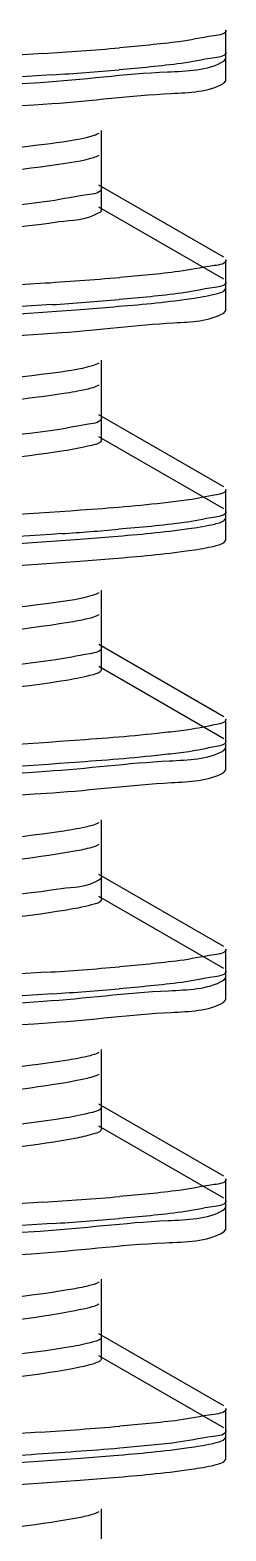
# Model space of a CAD drawing. Extents: x 27938 to 1507990, y 110129 to 923079.
# Drawn here: x 461667.1 to 461687.3, y 346329.2 to 346484.8 of the extents above; entities that cross this region are included whole.
import ezdxf

# ---------------------------------------------------------------- set-up
doc = ezdxf.new("R2010")
doc.units = 0
doc.header["$LTSCALE"] = 1000
doc.header["$MEASUREMENT"] = 0

msp = doc.modelspace()

# ---------------------------------------------------------------- linework, layer by layer
at = {"linetype": 'Continuous'}
for p, q in [((461687.33, 346481.8), (461687.33, 346484.77)), ((461687.33, 346481.8), (461687.33, 346484.77)), ((461687.1, 346481.53), (461687.33, 346481.8)), ((461687.33, 346479.52), (461687.33, 346482.49)), ((461687.33, 346479.52), (461687.33, 346482.49)), ((461687.1, 346479.26), (461687.33, 346479.52)), ((461674.44, 346468.4), (461674.44, 346474.35)), ((461674.44, 346466.12), (461674.44, 346472.07)), ((461687.1, 346461.22), (461674.18, 346468.7)), ((461687.1, 346458.94), (461674.18, 346466.42)), ((461687.33, 346457.98), (461687.33, 346460.96)), ((461687.33, 346457.98), (461687.33, 346460.96)), ((461687.1, 346457.72), (461687.33, 346457.98)), ((461687.33, 346455.7), (461687.33, 346458.68)), ((461687.33, 346455.7), (461687.33, 346458.68)), ((461687.1, 346455.44), (461687.33, 346455.7)), ((461674.44, 346444.59), (461674.44, 346450.54)), ((461674.44, 346442.31), (461674.44, 346448.26)), ((461687.1, 346437.41), (461674.18, 346444.89)), ((461687.1, 346435.13), (461674.18, 346442.61)), ((461687.33, 346434.17), (461687.33, 346437.15)), ((461687.33, 346431.89), (461687.33, 346434.87)), ((461687.33, 346431.89), (461687.33, 346434.87)), ((461687.1, 346433.91), (461687.33, 346434.17)), ((461687.1, 346431.63), (461687.33, 346431.89)), ((461674.44, 346420.77), (461674.44, 346426.73)), ((461674.44, 346418.5), (461674.44, 346424.45)), ((461687.1, 346413.59), (461674.18, 346421.08)), ((461687.1, 346411.32), (461674.18, 346418.8)), ((461687.33, 346410.36), (461687.33, 346413.33)), ((461687.33, 346410.36), (461687.33, 346413.33)), ((461687.33, 346408.08), (461687.33, 346411.05)), ((461687.33, 346408.08), (461687.33, 346411.05)), ((461687.1, 346410.1), (461687.33, 346410.36)), ((461687.1, 346407.82), (461687.33, 346408.08)), ((461674.44, 346396.96), (461674.44, 346402.92)), ((461674.44, 346394.68), (461674.44, 346400.64)), ((461687.1, 346389.78), (461674.18, 346397.26)), ((461687.1, 346387.5), (461674.18, 346394.98)), ((461687.33, 346386.54), (461687.33, 346389.52)), ((461687.33, 346386.54), (461687.33, 346389.52)), ((461687.1, 346386.28), (461687.33, 346386.54)), ((461687.33, 346384.27), (461687.33, 346387.24)), ((461687.33, 346384.27), (461687.33, 346387.24)), ((461687.1, 346384), (461687.33, 346384.27)), ((461674.44, 346373.15), (461674.44, 346379.1)), ((461674.44, 346370.87), (461674.44, 346376.82)), ((461687.1, 346365.97), (461674.18, 346373.45)), ((461687.1, 346363.69), (461674.18, 346371.17)), ((461687.33, 346362.73), (461687.33, 346365.71)), ((461687.33, 346362.73), (461687.33, 346365.71)), ((461687.33, 346360.45), (461687.33, 346363.43)), ((461687.33, 346360.45), (461687.33, 346363.43)), ((461687.1, 346362.47), (461687.33, 346362.73)), ((461687.1, 346360.19), (461687.33, 346360.45)), ((461674.44, 346349.34), (461674.44, 346355.29)), ((461674.44, 346347.06), (461674.44, 346353.01)), ((461687.1, 346342.16), (461674.18, 346349.64)), ((461687.1, 346339.88), (461674.18, 346347.36)), ((461687.33, 346338.92), (461687.33, 346341.89)), ((461687.33, 346338.92), (461687.33, 346341.89)), ((461687.33, 346336.64), (461687.33, 346339.62)), ((461687.33, 346336.64), (461687.33, 346339.62)), ((461687.1, 346338.66), (461687.33, 346338.92)), ((461687.1, 346336.38), (461687.33, 346336.64)), ((461674.44, 346325.52), (461674.44, 346331.48))]:
    msp.add_line(p, q, dxfattribs=at)
for centre, radius, start, end in [((461640.7, 346907.13), 425.7, 273.7304, 274.8001), ((461641.97, 346888.88), 409.67, 273.8316, 274.8033), ((461640.31, 346888.23), 430.61, 273.6995, 274.7995), ((461641.93, 346865.51), 410.12, 273.8286, 274.8033), ((461643.3, 346824.52), 392.88, 273.9474, 274.8034), ((461641.13, 346806.52), 420.32, 273.7644, 274.8009), ((461642.06, 346792.45), 408.49, 273.8394, 274.8035), ((461640.71, 346787.9), 425.53, 273.7314, 274.8001), ((461641.97, 346769.79), 409.64, 273.8317, 274.8033), ((461640.33, 346769.01), 430.46, 273.7005, 274.7995)]:
    msp.add_arc(centre, radius, start, end, dxfattribs=at)
for points, knots in [([(461687.33, 346484.77), (461687.33, 346484.32), (461684.91, 346484.05), (461683.7, 346483.71), (461682.49, 346483.56)], [0, 0, 0, 0, 0.270722, 1, 1, 1, 1]), ([(461668.4, 346482.34), (461657.17, 346481.59), (461606.23, 346479.15), (461555.24, 346477.93), (461515.58, 346475.28)], [0, 0, 0, 0, 0.220591, 1, 1, 1, 1]), ([(461668.1, 346479.34), (461672.5, 346479.64), (461678.66, 346480.49), (461685.39, 346480.55), (461687.1, 346481.53)], [0, 0, 0, 0, 0.691489, 1, 1, 1, 1]), ([(461687.33, 346482.49), (461687.33, 346482.06), (461685.04, 346481.77), (461683.88, 346481.46), (461682.73, 346481.31)], [0, 0, 0, 0, 0.271511, 1, 1, 1, 1]), ([(461669.34, 346480.13), (461658.07, 346479.36), (461606.56, 346476.88), (461554.99, 346475.69), (461514.82, 346472.95)], [0, 0, 0, 0, 0.219185, 1, 1, 1, 1]), ([(461515.26, 346472.29), (461526.4, 346473.04), (461577.35, 346475.49), (461628.35, 346476.72), (461668.1, 346479.34)], [0, 0, 0, 0, 0.218984, 1, 1, 1, 1]), ([(461669.32, 346477.15), (461673.43, 346477.43), (461679.2, 346478.23), (461685.49, 346478.33), (461687.1, 346479.26)], [0, 0, 0, 0, 0.690321, 1, 1, 1, 1]), ([(461515, 346469.99), (461526.28, 346470.75), (461577.72, 346473.23), (461629.23, 346474.42), (461669.32, 346477.15)], [0, 0, 0, 0, 0.21965, 1, 1, 1, 1]), ([(461674.18, 346474.05), (461673.95, 346473.92), (461672.11, 346473.32), (461670.2, 346473.12), (461668.55, 346472.91)], [0, 0, 0, 0, 0.135508, 1, 1, 1, 1]), ([(461668.55, 346472.91), (461658.19, 346471.63), (461623.69, 346469.98), (461572.25, 346467.06), (461530.97, 346466.12), (461514.04, 346463.68)], [0, 0, 0, 0, 0.20233, 0.668453, 1, 1, 1, 1]), ([(461674.18, 346471.77), (461674, 346471.67), (461672.65, 346471.19), (461671.23, 346471), (461670.02, 346470.83)], [0, 0, 0, 0, 0.144146, 1, 1, 1, 1]), ([(461670.02, 346470.83), (461659.88, 346469.38), (461624.81, 346467.87), (461572.66, 346464.63), (461530.34, 346464.01), (461513.21, 346461.28)], [0, 0, 0, 0, 0.19563, 0.668751, 1, 1, 1, 1]), ([(461674.44, 346468.4), (461674.44, 346467.85), (461671.48, 346467.55), (461670.03, 346467.14), (461668.55, 346466.96)], [0, 0, 0, 0, 0.270556, 1, 1, 1, 1]), ([(461668.55, 346466.96), (461657.11, 346465.54), (461628.25, 346464.24), (461583.56, 346461.93), (461544.92, 346460.48), (461521.16, 346458.43), (461513.07, 346457.87), (461510.51, 346457.02)], [0, 0, 0, 0, 0.21834, 0.54638, 0.848471, 0.948812, 1, 1, 1, 1]), ([(461674.44, 346466.12), (461674.44, 346465.98), (461672.88, 346464.98), (461671.42, 346465.07), (461670.02, 346464.88)], [0, 0, 0, 0, 0.089983, 1, 1, 1, 1]), ([(461670.02, 346464.88), (461658.99, 346463.3), (461630.27, 346462.11), (461592.82, 346460.2), (461558.92, 346458.6), (461537.05, 346457.54), (461521.41, 346456.15), (461513.08, 346455.62), (461510.47, 346454.73)], [0, 0, 0, 0, 0.208967, 0.538107, 0.703891, 0.84582, 0.948226, 1, 1, 1, 1]), ([(461687.33, 346460.96), (461687.33, 346460.5), (461684.88, 346460.23), (461683.66, 346459.89), (461682.44, 346459.74)], [0, 0, 0, 0, 0.270552, 1, 1, 1, 1]), ([(461668.1, 346458.51), (461656.82, 346457.76), (461605.87, 346455.33), (461554.87, 346454.12), (461515.26, 346451.45)], [0, 0, 0, 0, 0.221599, 1, 1, 1, 1]), ([(461687.33, 346458.68), (461687.33, 346458.25), (461685.03, 346457.96), (461683.88, 346457.65), (461682.72, 346457.5)], [0, 0, 0, 0, 0.271487, 1, 1, 1, 1]), ([(461683.49, 346456.9), (461684.28, 346457.01), (461685.48, 346457.23), (461686.72, 346457.5), (461687.1, 346457.72)], [0, 0, 0, 0, 0.642799, 1, 1, 1, 1]), ([(461669.32, 346456.31), (461658.06, 346455.55), (461606.62, 346453.07), (461555.12, 346451.87), (461515, 346449.15)], [0, 0, 0, 0, 0.219069, 1, 1, 1, 1]), ([(461672.28, 346455.82), (461673.43, 346455.91), (461677.17, 346456.2), (461680.92, 346456.54), (461683.49, 346456.9)], [0, 0, 0, 0, 0.307531, 1, 1, 1, 1]), ([(461512.29, 346448.27), (461523.81, 346449.1), (461577.14, 346451.7), (461630.55, 346452.75), (461672.28, 346455.82)], [0, 0, 0, 0, 0.216246, 1, 1, 1, 1]), ([(461670.35, 346453.41), (461674.22, 346453.68), (461679.66, 346454.43), (461685.58, 346454.57), (461687.1, 346455.44)], [0, 0, 0, 0, 0.689207, 1, 1, 1, 1]), ([(461509.68, 346445.79), (461520.73, 346446.66), (461574.29, 346449.31), (461627.92, 346450.44), (461670.35, 346453.41)], [0, 0, 0, 0, 0.20676, 1, 1, 1, 1]), ([(461674.18, 346450.24), (461673.97, 346450.12), (461672.33, 346449.57), (461670.62, 346449.37), (461669.15, 346449.18)], [0, 0, 0, 0, 0.138663, 1, 1, 1, 1]), ([(461669.15, 346449.18), (461659.02, 346447.85), (461624.75, 346446.24), (461573.25, 346443.33), (461531.69, 346442.3), (461514.44, 346439.92)], [0, 0, 0, 0, 0.197662, 0.663013, 1, 1, 1, 1]), ([(461670.54, 346447.09), (461661.14, 346445.67), (461636.12, 346444.54), (461595.28, 346442.42), (461553.27, 346440.44), (461526.7, 346439.12), (461516.12, 346437.86)], [0, 0, 0, 0, 0.184318, 0.484662, 0.793435, 1, 1, 1, 1]), ([(461674.17, 346447.96), (461673.78, 346447.73), (461672.55, 346447.43), (461671.33, 346447.21), (461670.54, 346447.09)], [0, 0, 0, 0, 0.362852, 1, 1, 1, 1]), ([(461674.44, 346444.59), (461674.44, 346444.09), (461671.81, 346443.76), (461670.48, 346443.4), (461669.15, 346443.22)], [0, 0, 0, 0, 0.27224, 1, 1, 1, 1]), ([(461669.15, 346443.22), (461657.84, 346441.75), (461628.97, 346440.47), (461591.46, 346438.62), (461557.94, 346437.01), (461536.44, 346435.97), (461521.13, 346434.59), (461512.99, 346434.07), (461510.44, 346433.19)], [0, 0, 0, 0, 0.21516, 0.544196, 0.7084, 0.848448, 0.949211, 1, 1, 1, 1]), ([(461674.44, 346442.31), (461674.43, 346441.93), (461672.55, 346441.54), (461671.52, 346441.29), (461670.54, 346441.14)], [0, 0, 0, 0, 0.27791, 1, 1, 1, 1]), ([(461670.54, 346441.14), (461661.14, 346439.72), (461636.12, 346438.58), (461595.28, 346436.46), (461553.27, 346434.49), (461526.7, 346433.17), (461516.12, 346431.91)], [0, 0, 0, 0, 0.184318, 0.484662, 0.793435, 1, 1, 1, 1]), ([(461683.49, 346436.07), (461682.78, 346435.97), (461679.05, 346435.51), (461675.31, 346435.21), (461672.28, 346434.99)], [0, 0, 0, 0, 0.1913, 1, 1, 1, 1]), ([(461687.33, 346437.15), (461687.33, 346436.78), (461685.45, 346436.46), (461684.45, 346436.2), (461683.49, 346436.07)], [0, 0, 0, 0, 0.274621, 1, 1, 1, 1]), ([(461672.28, 346434.99), (461660.85, 346434.14), (461607.52, 346431.54), (461554.11, 346430.48), (461512.29, 346427.43)], [0, 0, 0, 0, 0.214632, 1, 1, 1, 1]), ([(461687.33, 346434.87), (461687.33, 346434.46), (461685.18, 346434.16), (461684.08, 346433.86), (461682.99, 346433.72)], [0, 0, 0, 0, 0.272455, 1, 1, 1, 1]), ([(461672.22, 346432.01), (461673.38, 346432.09), (461677.13, 346432.39), (461680.89, 346432.72), (461683.47, 346433.09)], [0, 0, 0, 0, 0.307513, 1, 1, 1, 1]), ([(461683.47, 346433.09), (461684.27, 346433.2), (461685.48, 346433.41), (461686.71, 346433.69), (461687.1, 346433.91)], [0, 0, 0, 0, 0.642963, 1, 1, 1, 1]), ([(461670.35, 346432.57), (461658.39, 346431.73), (461604.76, 346429.14), (461551.03, 346428.26), (461509.46, 346424.93)], [0, 0, 0, 0, 0.22323, 1, 1, 1, 1]), ([(461512.12, 346424.44), (461523.62, 346425.28), (461576.99, 346427.88), (461630.44, 346428.93), (461672.22, 346432.01)], [0, 0, 0, 0, 0.215731, 1, 1, 1, 1]), ([(461683.47, 346430.81), (461684.26, 346430.92), (461685.47, 346431.13), (461686.71, 346431.41), (461687.1, 346431.63)], [0, 0, 0, 0, 0.643037, 1, 1, 1, 1]), ([(461512.04, 346422.16), (461523.52, 346423), (461576.91, 346425.6), (461630.38, 346426.65), (461672.2, 346429.73)], [0, 0, 0, 0, 0.215475, 1, 1, 1, 1]), ([(461672.2, 346429.73), (461673.35, 346429.81), (461677.12, 346430.11), (461680.88, 346430.44), (461683.47, 346430.81)], [0, 0, 0, 0, 0.307506, 1, 1, 1, 1]), ([(461669.72, 346425.44), (461659.57, 346424.04), (461624.77, 346422.48), (461572.82, 346419.37), (461530.77, 346418.6), (461513.6, 346415.99)], [0, 0, 0, 0, 0.196452, 0.666888, 1, 1, 1, 1]), ([(461674.18, 346426.43), (461673.99, 346426.32), (461672.54, 346425.81), (461671.02, 346425.62), (461669.72, 346425.44)], [0, 0, 0, 0, 0.142097, 1, 1, 1, 1]), ([(461674.17, 346424.15), (461673.83, 346423.95), (461672.76, 346423.67), (461671.7, 346423.46), (461671.03, 346423.36)], [0, 0, 0, 0, 0.368601, 1, 1, 1, 1]), ([(461671.03, 346423.36), (461660.96, 346421.73), (461633.86, 346420.66), (461590.34, 346418.47), (461547.59, 346416.06), (461521.4, 346415.26), (461512.08, 346413.45)], [0, 0, 0, 0, 0.192134, 0.50924, 0.821185, 1, 1, 1, 1]), ([(461674.44, 346420.77), (461674.44, 346420.32), (461672.11, 346419.97), (461670.9, 346419.65), (461669.72, 346419.49)], [0, 0, 0, 0, 0.274197, 1, 1, 1, 1]), ([(461669.72, 346419.49), (461658.55, 346417.94), (461629.68, 346416.72), (461592.1, 346414.83), (461558.27, 346413.22), (461536.55, 346412.18), (461521.12, 346410.76), (461512.92, 346410.26), (461510.39, 346409.35)], [0, 0, 0, 0, 0.211837, 0.541782, 0.707159, 0.848243, 0.949504, 1, 1, 1, 1]), ([(461671.03, 346417.4), (461660.33, 346415.67), (461631.67, 346414.64), (461594.15, 346412.62), (461559.68, 346411.01), (461537.33, 346409.95), (461521.44, 346408.5), (461512.98, 346408.01), (461510.38, 346407.07)], [0, 0, 0, 0, 0.201859, 0.53258, 0.70075, 0.844896, 0.948529, 1, 1, 1, 1]), ([(461674.44, 346418.5), (461674.43, 346418.16), (461672.81, 346417.76), (461671.89, 346417.54), (461671.03, 346417.4)], [0, 0, 0, 0, 0.28085, 1, 1, 1, 1]), ([(461687.33, 346413.33), (461687.33, 346412.96), (461685.44, 346412.64), (461684.44, 346412.39), (461683.47, 346412.25)], [0, 0, 0, 0, 0.274546, 1, 1, 1, 1]), ([(461672.22, 346411.17), (461660.77, 346410.33), (461607.4, 346407.72), (461553.95, 346406.67), (461512.12, 346403.6)], [0, 0, 0, 0, 0.214988, 1, 1, 1, 1]), ([(461683.47, 346412.25), (461682.76, 346412.15), (461679.02, 346411.69), (461675.26, 346411.39), (461672.22, 346411.17)], [0, 0, 0, 0, 0.191312, 1, 1, 1, 1]), ([(461687.33, 346411.05), (461687.33, 346410.68), (461685.43, 346410.37), (461684.44, 346410.11), (461683.47, 346409.97)], [0, 0, 0, 0, 0.274513, 1, 1, 1, 1]), ([(461668.72, 346407.95), (461672.98, 346408.23), (461678.94, 346409.06), (461685.44, 346409.15), (461687.1, 346410.1)], [0, 0, 0, 0, 0.690898, 1, 1, 1, 1]), ([(461683.47, 346409.97), (461682.75, 346409.87), (461679.01, 346409.41), (461675.24, 346409.11), (461672.2, 346408.89)], [0, 0, 0, 0, 0.191316, 1, 1, 1, 1]), ([(461672.2, 346408.89), (461660.73, 346408.05), (461607.34, 346405.44), (461553.87, 346404.39), (461512.04, 346401.32)], [0, 0, 0, 0, 0.215162, 1, 1, 1, 1]), ([(461515.9, 346400.89), (461527.15, 346401.64), (461578.09, 346404.08), (461629.09, 346405.29), (461668.72, 346407.95)], [0, 0, 0, 0, 0.221083, 1, 1, 1, 1]), ([(461669.41, 346405.72), (461673.51, 346405.99), (461679.25, 346406.79), (461685.5, 346406.9), (461687.1, 346407.82)], [0, 0, 0, 0, 0.690221, 1, 1, 1, 1]), ([(461514.72, 346398.53), (461526, 346399.3), (461577.57, 346401.79), (461629.2, 346402.97), (461669.41, 346405.72)], [0, 0, 0, 0, 0.219074, 1, 1, 1, 1]), ([(461670.26, 346401.7), (461660.06, 346400.21), (461633.21, 346399.03), (461590.23, 346396.92), (461548.02, 346394.64), (461522.12, 346393.67), (461512.67, 346392.03)], [0, 0, 0, 0, 0.195819, 0.509469, 0.817855, 1, 1, 1, 1]), ([(461674.17, 346402.61), (461673.75, 346402.37), (461672.42, 346402.06), (461671.11, 346401.83), (461670.26, 346401.7)], [0, 0, 0, 0, 0.359937, 1, 1, 1, 1]), ([(461674.17, 346400.34), (461673.87, 346400.16), (461672.96, 346399.9), (461672.06, 346399.72), (461671.48, 346399.62)], [0, 0, 0, 0, 0.37501, 1, 1, 1, 1]), ([(461671.48, 346399.62), (461662.66, 346398.09), (461638.38, 346397.1), (461598.2, 346394.88), (461555.76, 346392.97), (461528.55, 346391.59), (461517.47, 346390.39)], [0, 0, 0, 0, 0.17416, 0.470646, 0.783277, 1, 1, 1, 1]), ([(461670.26, 346395.75), (461659.24, 346394.14), (461630.39, 346392.98), (461592.75, 346391.04), (461558.64, 346389.42), (461536.68, 346388.38), (461521.13, 346386.93), (461512.86, 346386.46), (461510.34, 346385.52)], [0, 0, 0, 0, 0.20838, 0.539161, 0.705719, 0.84788, 0.949708, 1, 1, 1, 1]), ([(461674.44, 346396.96), (461674.44, 346396.83), (461672.98, 346395.85), (461671.58, 346395.94), (461670.26, 346395.75)], [0, 0, 0, 0, 0.091227, 1, 1, 1, 1]), ([(461674.44, 346394.68), (461674.43, 346394.38), (461673.05, 346393.99), (461672.23, 346393.79), (461671.48, 346393.67)], [0, 0, 0, 0, 0.284357, 1, 1, 1, 1]), ([(461671.48, 346393.67), (461662.66, 346392.13), (461638.38, 346391.15), (461598.2, 346388.93), (461555.76, 346387.02), (461528.55, 346385.64), (461517.47, 346384.43)], [0, 0, 0, 0, 0.17416, 0.470646, 0.783277, 1, 1, 1, 1]), ([(461687.33, 346389.52), (461687.33, 346389.07), (461684.95, 346388.8), (461683.75, 346388.47), (461682.56, 346388.32)], [0, 0, 0, 0, 0.270937, 1, 1, 1, 1]), ([(461668.72, 346387.11), (461657.55, 346386.36), (461606.61, 346383.92), (461555.62, 346382.69), (461515.9, 346380.05)], [0, 0, 0, 0, 0.21953, 1, 1, 1, 1]), ([(461668.41, 346384.11), (461672.74, 346384.4), (461678.8, 346385.24), (461685.42, 346385.32), (461687.1, 346386.28)], [0, 0, 0, 0, 0.691198, 1, 1, 1, 1]), ([(461687.33, 346387.24), (461687.33, 346386.81), (461685.05, 346386.52), (461683.9, 346386.21), (461682.75, 346386.06)], [0, 0, 0, 0, 0.271573, 1, 1, 1, 1]), ([(461669.41, 346384.88), (461658.13, 346384.11), (461606.56, 346381.63), (461554.94, 346380.44), (461514.72, 346377.7)], [0, 0, 0, 0, 0.21912, 1, 1, 1, 1]), ([(461515.59, 346377.06), (461526.79, 346377.8), (461577.72, 346380.25), (461628.72, 346381.47), (461668.41, 346384.11)], [0, 0, 0, 0, 0.220054, 1, 1, 1, 1]), ([(461669.35, 346381.9), (461673.45, 346382.18), (461679.22, 346382.98), (461685.5, 346383.08), (461687.1, 346384)], [0, 0, 0, 0, 0.690292, 1, 1, 1, 1]), ([(461514.82, 346374.73), (461526.1, 346375.49), (461577.61, 346377.97), (461629.18, 346379.17), (461669.35, 346381.9)], [0, 0, 0, 0, 0.219245, 1, 1, 1, 1]), ([(461674.17, 346378.8), (461673.8, 346378.59), (461672.64, 346378.29), (461671.5, 346378.08), (461670.76, 346377.97)], [0, 0, 0, 0, 0.365324, 1, 1, 1, 1]), ([(461670.76, 346377.97), (461660.63, 346376.39), (461633.59, 346375.27), (461590.23, 346373.11), (461547.66, 346370.75), (461521.59, 346369.89), (461512.24, 346368.14)], [0, 0, 0, 0, 0.193633, 0.509715, 0.820379, 1, 1, 1, 1]), ([(461671.91, 346375.88), (461663.38, 346374.29), (461639.48, 346373.4), (461599.66, 346371.11), (461557.03, 346369.23), (461529.51, 346367.83), (461518.18, 346366.65)], [0, 0, 0, 0, 0.169059, 0.463606, 0.77817, 1, 1, 1, 1]), ([(461674.17, 346376.52), (461673.91, 346376.37), (461673.15, 346376.14), (461672.39, 346375.97), (461671.91, 346375.88)], [0, 0, 0, 0, 0.382192, 1, 1, 1, 1]), ([(461674.44, 346373.15), (461674.43, 346372.79), (461672.67, 346372.4), (461671.69, 346372.16), (461670.76, 346372.01)], [0, 0, 0, 0, 0.279151, 1, 1, 1, 1]), ([(461670.76, 346372.01), (461659.91, 346370.32), (461631.09, 346369.24), (461593.42, 346367.25), (461559.03, 346365.62), (461536.83, 346364.59), (461521.15, 346363.1), (461512.81, 346362.66), (461510.3, 346361.7)], [0, 0, 0, 0, 0.204799, 0.536352, 0.704101, 0.847377, 0.949834, 1, 1, 1, 1]), ([(461674.44, 346370.87), (461674.43, 346370.61), (461673.27, 346370.22), (461672.55, 346370.05), (461671.91, 346369.93)], [0, 0, 0, 0, 0.288579, 1, 1, 1, 1]), ([(461671.91, 346369.93), (461663.38, 346368.33), (461639.48, 346367.44), (461599.66, 346365.16), (461557.03, 346363.28), (461529.51, 346361.88), (461518.18, 346360.7)], [0, 0, 0, 0, 0.169059, 0.463606, 0.77817, 1, 1, 1, 1]), ([(461687.33, 346365.71), (461687.33, 346365.25), (461684.91, 346364.98), (461683.71, 346364.65), (461682.49, 346364.5)], [0, 0, 0, 0, 0.270729, 1, 1, 1, 1]), ([(461668.41, 346363.28), (461657.19, 346362.53), (461606.25, 346360.09), (461555.25, 346358.87), (461515.59, 346356.22)], [0, 0, 0, 0, 0.220558, 1, 1, 1, 1]), ([(461687.33, 346363.43), (461687.33, 346363), (461685.04, 346362.71), (461683.88, 346362.4), (461682.73, 346362.25)], [0, 0, 0, 0, 0.271512, 1, 1, 1, 1]), ([(461668.11, 346360.28), (461672.51, 346360.57), (461678.67, 346361.43), (461685.39, 346361.49), (461687.1, 346362.47)], [0, 0, 0, 0, 0.69148, 1, 1, 1, 1]), ([(461669.35, 346361.06), (461658.07, 346360.29), (461606.56, 346357.81), (461554.99, 346356.62), (461514.82, 346353.89)], [0, 0, 0, 0, 0.219186, 1, 1, 1, 1]), ([(461515.27, 346353.22), (461526.41, 346353.97), (461577.36, 346356.42), (461628.36, 346357.66), (461668.11, 346360.28)], [0, 0, 0, 0, 0.219018, 1, 1, 1, 1]), ([(461667.21, 346357.94), (461671.83, 346358.24), (461678.27, 346359.14), (461685.32, 346359.17), (461687.1, 346360.19)], [0, 0, 0, 0, 0.692236, 1, 1, 1, 1]), ([(461509.93, 346350.56), (461520.63, 346351.4), (461573.07, 346354), (461625.55, 346355.25), (461667.21, 346357.94)], [0, 0, 0, 0, 0.204514, 1, 1, 1, 1]), ([(461671.23, 346354.23), (461661.22, 346352.56), (461634.09, 346351.53), (461590.47, 346349.31), (461547.57, 346346.88), (461521.29, 346346.11), (461511.98, 346344.27)], [0, 0, 0, 0, 0.190819, 0.5086, 0.821571, 1, 1, 1, 1]), ([(461674.17, 346354.99), (461673.85, 346354.8), (461672.85, 346354.53), (461671.86, 346354.33), (461671.23, 346354.23)], [0, 0, 0, 0, 0.371353, 1, 1, 1, 1]), ([(461672.3, 346352.15), (461664.07, 346350.47), (461640.56, 346349.7), (461601.11, 346347.34), (461558.31, 346345.5), (461530.5, 346344.07), (461518.93, 346342.91)], [0, 0, 0, 0, 0.163938, 0.456535, 0.773032, 1, 1, 1, 1]), ([(461674.17, 346352.71), (461673.95, 346352.58), (461673.33, 346352.37), (461672.69, 346352.22), (461672.3, 346352.15)], [0, 0, 0, 0, 0.390278, 1, 1, 1, 1]), ([(461674.44, 346349.34), (461674.43, 346349.01), (461672.92, 346348.62), (461672.04, 346348.41), (461671.23, 346348.28)], [0, 0, 0, 0, 0.282326, 1, 1, 1, 1]), ([(461671.23, 346348.28), (461662.25, 346346.78), (461637.76, 346345.75), (461597.39, 346343.56), (461555.06, 346341.63), (461528.02, 346340.26), (461517.08, 346339.05)], [0, 0, 0, 0, 0.176994, 0.474556, 0.786113, 1, 1, 1, 1]), ([(461672.21, 346346.17), (461663.93, 346344.53), (461640.39, 346343.72), (461600.94, 346341.38), (461558.21, 346339.54), (461530.47, 346338.12), (461518.93, 346336.96)], [0, 0, 0, 0, 0.164905, 0.457517, 0.773479, 1, 1, 1, 1]), ([(461674.43, 346347.06), (461674.43, 346346.82), (461673.43, 346346.44), (461672.77, 346346.29), (461672.21, 346346.17)], [0, 0, 0, 0, 0.292289, 1, 1, 1, 1]), ([(461687.33, 346341.89), (461687.33, 346341.44), (461684.88, 346341.17), (461683.67, 346340.83), (461682.44, 346340.68)], [0, 0, 0, 0, 0.270557, 1, 1, 1, 1]), ([(461687.33, 346339.62), (461687.33, 346339.13), (461684.74, 346338.88), (461683.46, 346338.52), (461682.17, 346338.36)], [0, 0, 0, 0, 0.269818, 1, 1, 1, 1]), ([(461668.11, 346339.44), (461656.83, 346338.7), (461605.89, 346336.26), (461554.88, 346335.05), (461515.27, 346332.39)], [0, 0, 0, 0, 0.221566, 1, 1, 1, 1]), ([(461683.49, 346337.84), (461684.28, 346337.95), (461685.48, 346338.16), (461686.72, 346338.44), (461687.1, 346338.66)], [0, 0, 0, 0, 0.642793, 1, 1, 1, 1]), ([(461667.21, 346337.11), (461655.15, 346336.33), (461602.67, 346333.82), (461550.09, 346332.89), (461509.77, 346329.71)], [0, 0, 0, 0, 0.230084, 1, 1, 1, 1]), ([(461512.3, 346329.2), (461523.81, 346330.04), (461577.14, 346332.64), (461630.55, 346333.68), (461672.28, 346336.76)], [0, 0, 0, 0, 0.216266, 1, 1, 1, 1]), ([(461672.28, 346336.76), (461673.43, 346336.84), (461677.18, 346337.14), (461680.92, 346337.47), (461683.49, 346337.84)], [0, 0, 0, 0, 0.307531, 1, 1, 1, 1]), ([(461683.48, 346335.56), (461684.27, 346335.67), (461685.48, 346335.88), (461686.72, 346336.16), (461687.1, 346336.38)], [0, 0, 0, 0, 0.642903, 1, 1, 1, 1]), ([(461672.24, 346334.48), (461673.4, 346334.56), (461677.15, 346334.86), (461680.9, 346335.19), (461683.48, 346335.56)], [0, 0, 0, 0, 0.307522, 1, 1, 1, 1]), ([(461512.17, 346326.91), (461523.67, 346327.75), (461577.03, 346330.35), (461630.47, 346331.4), (461672.24, 346334.48)], [0, 0, 0, 0, 0.215878, 1, 1, 1, 1]), ([(461671.68, 346330.49), (461662.98, 346328.93), (461638.87, 346327.99), (461598.85, 346325.74), (461556.32, 346323.84), (461528.97, 346322.46), (461517.78, 346321.26)], [0, 0, 0, 0, 0.171902, 0.467529, 0.781017, 1, 1, 1, 1]), ([(461674.17, 346331.18), (461673.89, 346331.01), (461673.05, 346330.76), (461672.21, 346330.59), (461671.68, 346330.49)], [0, 0, 0, 0, 0.37809, 1, 1, 1, 1])]:
    msp.add_open_spline(points, degree=3, knots=knots, dxfattribs=at)
for points in [[(461682.49, 346483.56), (461680.44, 346483.3), (461678.38, 346483.11), (461676.32, 346482.93)], [(461682.73, 346481.31), (461680.58, 346481.03), (461678.43, 346480.83), (461676.27, 346480.65)], [(461682.44, 346459.74), (461680.41, 346459.48), (461678.38, 346459.29), (461676.34, 346459.12)], [(461682.72, 346457.5), (461680.58, 346457.22), (461678.43, 346457.02), (461676.27, 346456.84)], [(461682.99, 346433.72), (461680.73, 346433.42), (461678.47, 346433.21), (461676.2, 346433.02)], [(461682.56, 346388.32), (461680.48, 346388.05), (461678.39, 346387.86), (461676.3, 346387.68)], [(461682.75, 346386.06), (461680.59, 346385.78), (461678.43, 346385.58), (461676.27, 346385.4)], [(461682.49, 346364.5), (461680.44, 346364.24), (461678.38, 346364.04), (461676.32, 346363.87)], [(461682.73, 346362.25), (461680.58, 346361.97), (461678.43, 346361.77), (461676.27, 346361.58)], [(461682.44, 346340.68), (461680.41, 346340.42), (461678.38, 346340.23), (461676.34, 346340.06)], [(461682.17, 346338.36), (461680.24, 346338.13), (461678.3, 346337.95), (461676.36, 346337.78)], [(461676.36, 346337.78), (461673.32, 346337.52), (461670.27, 346337.31), (461667.21, 346337.11)]]:
    msp.add_open_spline(points, degree=3, dxfattribs=at)

doc.saveas('drawing.dxf')
